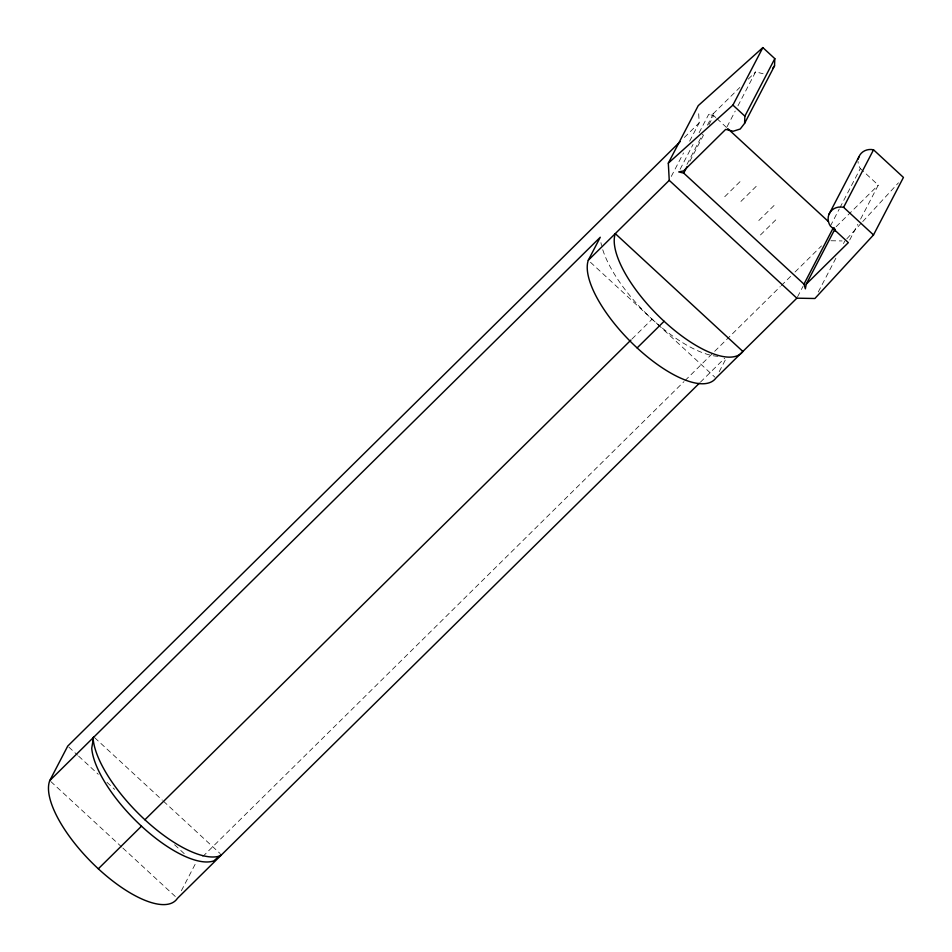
<?xml version="1.0" encoding="UTF-8"?>
<svg xmlns="http://www.w3.org/2000/svg" width="952" height="952" viewBox="0 0 952 952"><rect width="100%" height="100%" fill="white"/><g stroke="black" fill="none" stroke-linecap="round" stroke-linejoin="round"><path stroke-width="0.71" stroke-dasharray="4.76 3.57" d="M181.368 890.739L195.339 863.904L193.149 861.893M671.279 176.429L683.536 152.903M689.653 141.146L699.184 122.844L698.566 111.372M680.097 169.313L693.02 144.478M699.137 132.709L708.669 114.418L713.536 113.419L739.847 87.453M686.999 164.387L702.647 134.327M707.407 125.176L713.536 113.419M689.831 161.328L704.123 133.887M708.883 124.736L713.643 115.585L708.669 114.418M727.054 126.759L735.218 111.075M737.943 105.85L755.626 71.864L763.099 73.744M719.224 371.697L725.876 358.916M830.394 226.052L839.236 209.059M839.914 207.75L860.322 168.552A13.578 12.471 27.5 0 1 858.038 161.459M797.526 296.881L802.976 286.421M818.292 291.966L837.343 255.362M843.472 243.605L844.829 240.987M849.696 240.011L857.859 224.327M860.584 219.103L878.279 185.116L860.322 168.552M846.816 238.833L861.715 222.673M862.714 221.602L898.474 182.808M684.369 137.457L699.184 122.844M748.26 79.135L755.626 71.864M724.746 196.719L740.942 180.737M740.942 201.407L757.137 185.426M632.009 338.983L652.084 319.17M758.803 220.531L774.999 204.549M760.481 234.954L776.677 218.984M836.177 226.671L878.279 185.116M202.74 856.598L683.988 381.609M685.047 380.562L780.247 286.611M781.306 285.564L790.826 276.175M795.051 271.998L821.493 245.902M700.398 382.192L724.698 358.214M830.953 240.749L842.056 240.939M713.643 115.585L715.809 117.584M716.904 118.584L726.65 127.592M590.454 262.252L714.809 377.087M94.736 737.764L162.352 800.204M163.446 801.203L220.15 853.575M68.818 747.082L77.54 755.138M78.635 756.15L98.27 774.273M106.993 782.33L114.621 789.386M174.609 844.769L185.521 854.848M50.861 781.592L121.749 847.054M122.844 848.053L176.287 897.403M717.903 356.345A91.035 34.522 45.4 0 1 660.986 326.976M659.867 326.036A91.035 34.522 45.4 0 1 602.39 248.579M601.569 245.568A91.035 34.522 45.4 0 1 600.938 242.665"/><path stroke-width="1.43" d="M834.821 229.277L806.237 284.172L805.356 288.849L803.964 284.136L683.714 173.097L678.728 171.919L683.596 170.92L725.686 129.377L733.171 131.245L740.228 129.008L744.595 123.367L744.869 116.156L774.809 58.643L762.849 47.6L698.244 105.636L668.316 163.149L669.244 180.356L796.848 298.178L814.888 298.5L873.508 234.93L903.436 177.429L873.531 149.809A13.578 12.471 27.5 0 0 858.252 159.02M744.595 123.367L774.535 65.867L774.809 58.643M93.641 736.753L91.737 748.201A87.489 33.177 45.4 0 0 141.491 826.181A87.489 33.177 45.4 0 0 213.772 860.894L221.245 854.587M699.339 383.24L177.37 898.414A87.489 33.177 45.4 0 1 98.318 868.795A87.489 33.177 45.4 0 1 49.766 780.581L67.735 746.082L680.144 141.634M796.848 298.178L715.892 378.087A87.572 33.213 45.4 0 1 637.126 347.92A87.572 33.213 45.4 0 1 588.288 260.253L600.26 237.25L49.766 780.581M683.714 173.097L687.118 166.552M668.316 163.149L732.909 105.101L762.849 47.6M829.025 214.212L858.966 156.711M806.237 284.172L848.339 242.629L830.394 226.052A13.578 12.471 27.5 0 1 830.203 212.106A13.578 12.471 27.5 0 1 843.591 207.31L873.531 149.809M803.964 284.136L833.226 227.933M772.786 68.116L774.535 65.867M588.288 260.253L669.244 180.356M93.082 737.836A91.035 34.522 45.4 0 0 144.906 819.755L630.962 340.031M98.318 868.795L141.491 826.181M637.126 347.92L664.103 321.288A87.572 33.213 45.4 0 0 742.881 351.455L615.278 233.621A87.572 33.213 45.4 0 0 664.103 321.288M732.909 105.101L744.869 116.156M843.591 207.31L873.508 234.93M727.733 128.591L828.49 221.626M834.249 227.802L835.297 231.348M220.685 855.658A91.035 34.522 45.4 0 1 144.906 819.755"/></g></svg>
